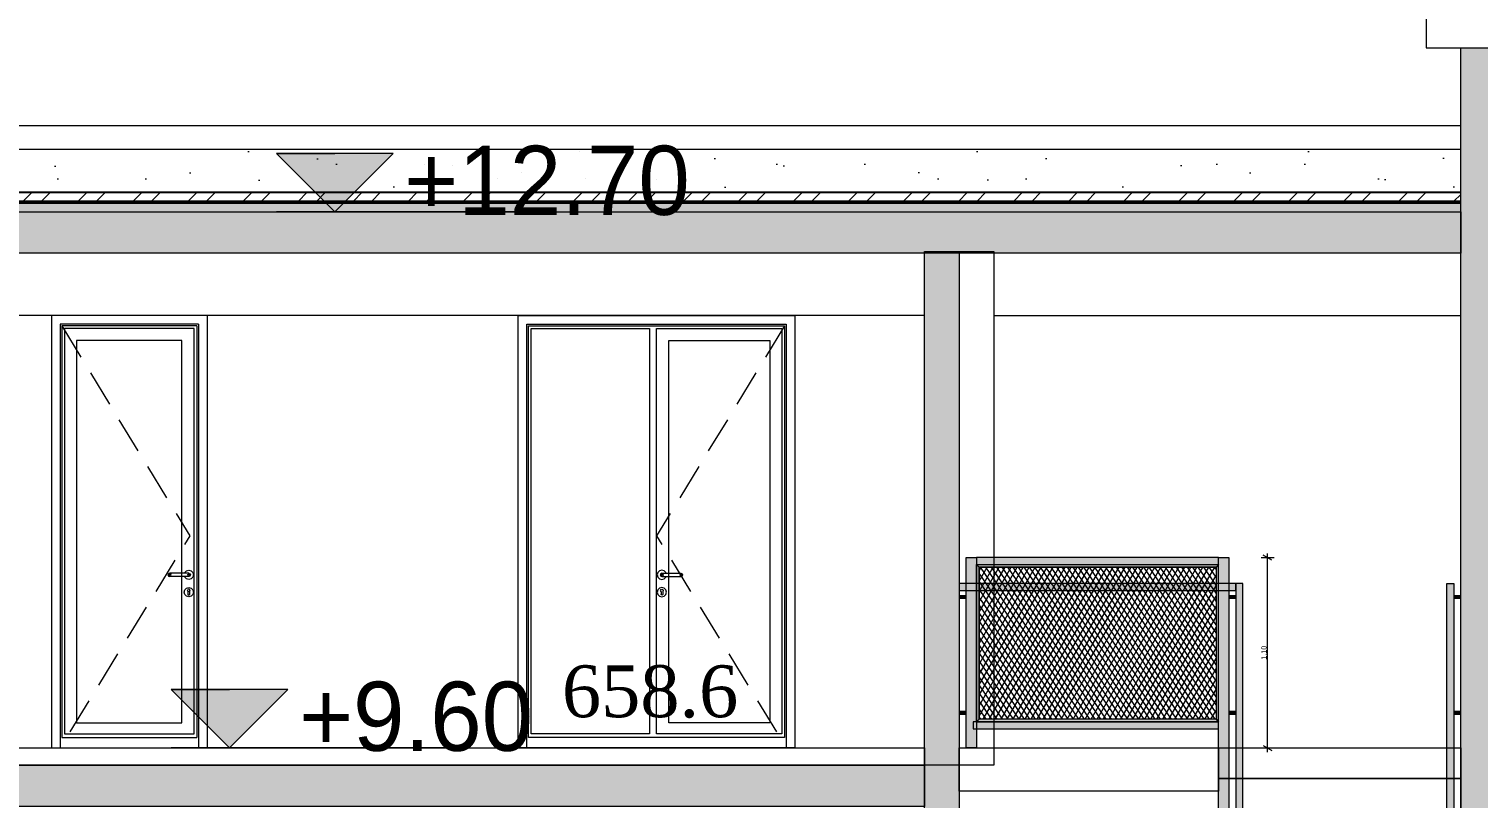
# Model space of a CAD drawing. Header units: millimetres. Extents: x 475206255 to 476720147, y 4620882299 to 4621447368.
# Drawn here: x 475458432 to 475466812, y 4621053804 to 4621058252 of the extents above; entities that cross this region are included whole.
import ezdxf

# ---------------------------------------------------------------- set-up
doc = ezdxf.new("R2010")
doc.units = ezdxf.units.MM
doc.header["$MEASUREMENT"] = 0
doc.linetypes.add('Hidden Line', pattern=[317.5, 211.666667, -105.833333])
for name, color, linetype, lineweight in [('0_0 Architecture_Pen_No__7', 7, 'Continuous', 0), ('0_Pen_No__1_Pen_No__250', 7, 'Continuous', 0), ('0_Pen_No__250_Pen_No__142', 142, 'Continuous', 0), ('2D Drafting - General_Pen_No__250_Pen_No__7', 7, 'Continuous', 0), ('2D Drafting - General_Pen_No__7_Pen_No__253', 252, 'Continuous', 0), ('Dimensioning - General_Pen_No__142', 142, 'Continuous', 0), ('gegmebi_Pen_No__7_Pen_No__250', 7, 'Continuous', 0), ('New_2D Drafting - General_Pen_No__1', 1, 'Continuous', 0), ('New_2D Drafting - General_Pen_No__250_Pen_No__154', 154, 'Continuous', 0), ('New_2D Drafting - General_Pen_No__250_Pen_No__7', 7, 'Continuous', 0), ('New_2D Drafting - General_Pen_No__250_Pen_No__7_Pen_No__250', 7, 'Continuous', 0), ('New_2D Drafting - General_Pen_No__4', 7, 'Continuous', 0), ('New_gegmebi_Pen_No__7_Pen_No__4', 7, 'Continuous', 0), ('New_New_piketebi_Pen_No__7_Pen_No__1', 1, 'Continuous', 0), ('New_Structural - Bearing_Pen_No__253', 252, 'Continuous', 0), ('New_Structural - Bearing_Pen_No__7', 7, 'Continuous', 0), ('zoma_Pen_No__142', 142, 'Continuous', 0), ('zoma_Pen_No__1_Pen_No__142', 142, 'Continuous', 0)]:
    doc.layers.add(name, color=color, linetype=linetype, lineweight=lineweight)
doc.layers.add('Dimensioning - General', color=7, linetype='Continuous')
doc.layers.add('zoma', color=7, linetype='Continuous')
doc.layers.add('New_gegmebi_Pen_No__7_Pen_No__252', color=7, linetype='Continuous', lineweight=0, true_color=0x666666)
doc.styles.add('GENERATED_STYLE_2', font='arial.ttf')
doc.styles.add('GENERATED_STYLE_4', font='ACADMTAV.TTF')
doc.styles.add('GENERATED_STYLE_9', font='times.ttf')
doc.dimstyles.new('GENERATED_STYLE__1', dxfattribs={"dimtxt": 100, "dimasz": 68.640772, "dimexe": 0.18, "dimexo": 0.0625, "dimgap": 0, "dimtad": 1, "dimlfac": 0.001, "dimzin": 0, "dimdsep": 46, "dimtxsty": 'GENERATED_STYLE_2', "dimblk": 'ARROWHEAD_2', "dimblk1": 'ARROWHEAD_2', "dimblk2": 'ARROWHEAD_2', "dimcen": 0.09, "dimse1": 1, "dimse2": 1, "dimclrd": 142, "dimclre": 142, "dimclrt": 142, "dimadec": 0, "dimazin": 0, "dimtfac": 1, "dimtdec": 4, "dimtmove": 0, "dimatfit": 3, "dimfxl": 1, "dimtolj": 1, "dimtzin": 0, "dimarcsym": 0})
doc.dimstyles.new('GENERATED_STYLE__2', dxfattribs={"dimtxt": 30.000001, "dimasz": 38, "dimexe": 0.18, "dimexo": 3, "dimgap": 0, "dimtad": 1, "dimlfac": 0.001, "dimzin": 0, "dimdsep": 46, "dimtxsty": 'GENERATED_STYLE_2', "dimblk": 'ARROWHEAD_2', "dimblk1": 'ARROWHEAD_2', "dimblk2": 'ARROWHEAD_2', "dimcen": 0.09, "dimclrd": 142, "dimclre": 142, "dimclrt": 142, "dimadec": 0, "dimazin": 0, "dimtfac": 1, "dimtdec": 4, "dimtmove": 0, "dimatfit": 3, "dimfxl": 1, "dimtolj": 1, "dimtzin": 0, "dimarcsym": 0})
doc.dimstyles.new('GENERATED_STYLE__3', dxfattribs={"dimtxt": 200, "dimasz": 64.421331, "dimexe": 0.18, "dimexo": 3, "dimgap": 0, "dimtad": 1, "dimtih": 1, "dimtoh": 1, "dimlfac": 0.001, "dimzin": 0, "dimdsep": 46, "dimtxsty": 'GENERATED_STYLE_2', "dimblk": 'ARROWHEAD_2', "dimblk1": 'ARROWHEAD_2', "dimblk2": 'ARROWHEAD_2', "dimcen": 0.09, "dimclrd": 142, "dimclre": 142, "dimclrt": 142, "dimadec": 0, "dimazin": 0, "dimtfac": 1, "dimtdec": 4, "dimtmove": 0, "dimatfit": 3, "dimfxl": 1, "dimtolj": 1, "dimtzin": 0, "dimarcsym": 0})
pattern_1 = [(60, (475826095.757, 4621095193.19), (-25.980762, 15), []), (124.306619, (475826095.757, 4621095193.19), (23.8156986, 11.25), [])]
pattern_2 = [(45, (475826095.76, 4621095193.2), (-459.6194, 459.6194), []), (45, (475826003.83, 4621095285.1), (-459.6194, 459.6194), [])]

# ---------------------------------------------------------------- blocks, each defined once
blk = doc.blocks.new('*D17', base_point=(475826095.8, 4621095193.2))
at = {"layer": 'Dimensioning - General_Pen_No__142', "color": 142, "linetype": 'Continuous', "lineweight": 0, "transparency": 16777216}
for p, q in [((475457252, 4621054120.6), (475457342.3, 4621054068.4)), ((475457297.1, 4621047695.2), (475457297.1, 4621054094.5)), ((475457252, 4621047721.3), (475457342.3, 4621047669.2))]:
    blk.add_line(p, q, dxfattribs=at)
at = {"layer": 'Dimensioning - General_Pen_No__142', "color": 142, "lineweight": 0, "transparency": 16777216, "insert": (475457277.1, 4621050761.4), "char_height": 100, "attachment_point": 7, "rotation": 90, "style": 'GENERATED_STYLE_2'}
blk.add_mtext('\\A1;{\\pql;\\fArial|b0|i0|c204|p0;\\W1.000000;6.40}', dxfattribs=at)
blk = doc.blocks.new('ARROWHEAD_2')
at = {"color": 0, "linetype": 'Continuous', "lineweight": 0}
for p, q in [((0, 0), (-1, 0)), ((-0.38, -0.66), (0.38, 0.66))]:
    blk.add_line(p, q, dxfattribs=at)
blk = doc.blocks.new('*D18', base_point=(475826095.8, 4621095193.2))
at = {"layer": 'Dimensioning - General_Pen_No__142', "color": 142, "linetype": 'Continuous', "lineweight": 0, "transparency": 16777216}
for p, q in [((475457342.3, 4621057667.7), (475457252, 4621057719.8)), ((475457297.1, 4621057693.8), (475457297.1, 4621057737.9)), ((475457297.1, 4621054094.5), (475457297.1, 4621057693.8)), ((475457252, 4621054120.6), (475457342.3, 4621054068.4))]:
    blk.add_line(p, q, dxfattribs=at)
at = {"layer": 'Dimensioning - General_Pen_No__142', "color": 142, "lineweight": 0, "transparency": 16777216, "insert": (475457277.1, 4621055760.7), "char_height": 100, "attachment_point": 7, "rotation": 90, "style": 'GENERATED_STYLE_2'}
blk.add_mtext('\\A1;{\\pql;\\fArial|b0|i0|c204|p0;\\W1.000000;3.60}', dxfattribs=at)
blk = doc.blocks.new('*D19', base_point=(475826095.8, 4621095193.2))
at = {"layer": 'zoma_Pen_No__142', "color": 142, "linetype": 'Continuous', "lineweight": 0, "transparency": 16777216}
for p, q in [((475465632.4, 4621055193.2), (475465557.4, 4621055193.2)), ((475465619.9, 4621055178.8), (475465569.9, 4621055207.7)), ((475465594.9, 4621055193.2), (475465594.9, 4621055217.7)), ((475465594.9, 4621054093.2), (475465594.9, 4621055193.2)), ((475465632.4, 4621054093.2), (475465557.4, 4621054093.2)), ((475465569.9, 4621054107.7), (475465619.9, 4621054078.8)), ((475465594.9, 4621054068.8), (475465594.9, 4621054093.2))]:
    blk.add_line(p, q, dxfattribs=at)
at = {"layer": 'zoma_Pen_No__142', "color": 142, "lineweight": 0, "transparency": 16777216, "insert": (475465588.9, 4621054603.2), "char_height": 30, "attachment_point": 7, "rotation": 90, "style": 'GENERATED_STYLE_2'}
blk.add_mtext('\\A1;{\\pql;\\fArial|b0|i0|c204|p0;\\W1.000000;1.10}', dxfattribs=at)
blk = doc.blocks.new('*D1580', base_point=(475826095.8, 4621095193.2))
at = {"layer": 'zoma_Pen_No__142', "color": 142, "linetype": 'Continuous', "lineweight": 0, "transparency": 16777216}
for p, q in [((475457136.2, 4621038370.2), (475457087.3, 4621038285.5)), ((475457111.7, 4621038264.3), (475457111.7, 4621038391.4)), ((475457111.7, 4621038327.9), (475463611.7, 4621038327.9)), ((475463636.2, 4621038370.2), (475463587.3, 4621038285.5)), ((475463611.7, 4621038264.3), (475463611.7, 4621038391.4))]:
    blk.add_line(p, q, dxfattribs=at)
at = {"layer": 'zoma_Pen_No__142', "color": 142, "lineweight": 0, "transparency": 16777216, "char_height": 200, "attachment_point": 7, "style": 'GENERATED_STYLE_2'}
for s, insert in [('\\A1;{\\pql;\\fArial|b0|i0|c204|p0;\\W1.000000;6.50}', (475460094.8, 4621038367.9)), ('\\A1;{\\pql;\\fArial|b0|i0|c204|p0;\\W1.000000;0.40}', (475463053.4, 4621038367.9))]:
    blk.add_mtext(s, dxfattribs=dict(at, insert=insert))
blk = doc.blocks.new('*D1581', base_point=(475826095.8, 4621095193.2))
at = {"layer": 'zoma_Pen_No__142', "color": 142, "linetype": 'Continuous', "lineweight": 0, "transparency": 16777216}
for p, q in [((475463636.2, 4621038370.2), (475463587.3, 4621038285.5)), ((475463611.7, 4621038264.3), (475463611.7, 4621038391.4)), ((475463611.7, 4621038327.9), (475464011.7, 4621038327.9)), ((475464036.2, 4621038370.2), (475463987.3, 4621038285.5)), ((475464011.7, 4621038264.3), (475464011.7, 4621038391.4))]:
    blk.add_line(p, q, dxfattribs=at)
blk = doc.blocks.new('*D1582', base_point=(475826095.8, 4621095193.2))
at = {"layer": 'zoma_Pen_No__142', "color": 142, "linetype": 'Continuous', "lineweight": 0, "transparency": 16777216}
for p, q in [((475464036.2, 4621038370.2), (475463987.3, 4621038285.5)), ((475464011.7, 4621038264.3), (475464011.7, 4621038391.4)), ((475464011.7, 4621038327.9), (475470511.7, 4621038327.9)), ((475470536.2, 4621038370.2), (475470487.3, 4621038285.5)), ((475470511.7, 4621038264.3), (475470511.7, 4621038391.4))]:
    blk.add_line(p, q, dxfattribs=at)
at = {"layer": 'zoma_Pen_No__142', "color": 142, "lineweight": 0, "transparency": 16777216, "char_height": 200, "attachment_point": 7, "style": 'GENERATED_STYLE_2'}
for s, insert in [('\\A1;{\\pql;\\fArial|b0|i0|c204|p0;\\W1.000000;6.50}', (475466994.8, 4621038367.9)), ('\\A1;{\\pql;\\fArial|b0|i0|c204|p0;\\W1.000000;0.40}', (475469953.4, 4621038367.9))]:
    blk.add_mtext(s, dxfattribs=dict(at, insert=insert))

msp = doc.modelspace()

# ---------------------------------------------------------------- hatches: boundary and pattern name
at = {"layer": '0_0 Architecture_Pen_No__7', "linetype": 'Continuous', "lineweight": 0}
h = msp.add_hatch(dxfattribs=at)
h.set_pattern_fill('CUT_STONE', style=0, pattern_type=2)
h.set_pattern_definition([(45, (475826095.76, 4621095993.2), (-254.55844, 254.55844), [0, -240, 0, -360]), (110, (475826895.76, 4621095993.2), (338.28934, 123.12725), [0, -176, 0, -304])])
h.paths.add_polyline_path([(475466711.58, 4621057554.21), (475456911.556, 4621057554.21), (475456911.556, 4621057308.45), (475466711.58, 4621057308.45)])
h = msp.add_hatch(dxfattribs=at)
h.set_pattern_fill('DOUBLE_1_4', style=0, pattern_type=2)
h.set_pattern_definition(pattern_2)
h.paths.add_polyline_path([(475466711.58, 4621057308.45), (475456911.556, 4621057308.45), (475456911.556, 4621057305.45), (475466711.58, 4621057305.45)])
h = msp.add_hatch(dxfattribs=at)
h.set_pattern_fill('STEEL', style=0, pattern_type=2)
h.set_pattern_definition([(45, (475826095.76, 4621095193.2), (-159.09903, 159.09903), []), (45, (475826042.72, 4621095246.22), (-159.09903, 159.09903), [])])
h.paths.add_polyline_path([(475466711.58, 4621057305.45), (475456911.556, 4621057305.45), (475456911.556, 4621057255.83), (475466711.58, 4621057255.83)])
h = msp.add_hatch(dxfattribs=at)
h.set_pattern_fill('DOUBLE_1_4', style=0, pattern_type=2)
h.set_pattern_definition(pattern_2)
h.paths.add_polyline_path([(475466711.58, 4621057255.83), (475456911.556, 4621057255.83), (475456911.556, 4621057252.83), (475466711.58, 4621057252.83)])
h = msp.add_hatch(dxfattribs=at)
h.set_pattern_fill('ALUMINUM', style=0, pattern_type=2)
h.set_pattern_definition([(45, (475826095.76, 4621095193.2), (-176.7767, 176.7767), []), (45, (475826060.4, 4621095228.55), (-176.7767, 176.7767), []), (45, (475826025.05, 4621095263.9), (-176.7767, 176.7767), [])])
h.paths.add_polyline_path([(475466711.58, 4621057252.83), (475456911.556, 4621057252.83), (475456911.556, 4621057244.83), (475466711.58, 4621057244.83)])
h = msp.add_hatch(dxfattribs=at)
h.set_pattern_fill('STRUCTURAL_CONCRETE', style=0, pattern_type=2)
h.set_pattern_definition([(0, (475826095.76, 4621095193.2), (0, 623.5383), [60, -300]), (0, (475826275.76, 4621095504.96), (0, 623.5383), [60, -300]), (60, (475826095.76, 4621095193.2), (-540, 311.7692), [60, -300]), (60, (475826455.76, 4621095193.2), (-540, 311.7692), [60, -300]), (120, (475826155.76, 4621095193.2), (540, 311.7692), [60, -300]), (120, (475826515.76, 4621095193.2), (540, 311.7692), [60, -300]), (0, (475826095.76, 4621095253.19), (0, 120.000005), [0, -120.000005, 0, -180.000007]), (45, (475826155.76, 4621095253.19), (-84.852817, 84.852817), [0, -90.000004, 0, -150.000006])])
h.paths.add_polyline_path([(475466711.58, 4621057243.83), (475456911.556, 4621057243.83), (475456911.556, 4621057194.21), (475466711.58, 4621057194.21)])
at = {"layer": '0_Pen_No__250_Pen_No__142', "linetype": 'Continuous', "lineweight": 0}
for points in [[(475460200.541, 4621057194.21), (475460538.07, 4621057531.903), (475459862.848, 4621057531.738)], [(475459591.927, 4621054094.562), (475459929.455, 4621054432.255), (475459254.233, 4621054432.09)]]:
    msp.add_hatch(color=142, dxfattribs=at).paths.add_polyline_path(points)
at = {"layer": '2D Drafting - General_Pen_No__250_Pen_No__7', "linetype": 'Continuous', "lineweight": 0}
for points in [[(475456761.581, 4621057233.918), (475456761.581, 4621057194.21), (475466711.58, 4621057194.21), (475466711.58, 4621056954.633), (475457011.58, 4621056954.633), (475457011.58, 4621056594.727), (475456711.831, 4621056594.727), (475456711.89, 4621057013.847), (475456711.417, 4621057013.847), (475454911.845, 4621057013.847), (475454911.845, 4621057233.917)], [(475456761.581, 4621054033.918), (475456761.581, 4621053994.727), (475463611.58, 4621053994.727), (475463611.58, 4621053754.633), (475457011.58, 4621053754.633), (475457011.58, 4621053394.727), (475456711.831, 4621053394.727), (475456711.89, 4621053813.847), (475456711.417, 4621053813.847), (475454911.845, 4621053813.847), (475454911.845, 4621054033.917)]]:
    msp.add_hatch(color=7, dxfattribs=at).paths.add_polyline_path(points)
at = {"layer": 'New_2D Drafting - General_Pen_No__1', "linetype": 'Continuous', "lineweight": 0}
for points in [[(475463851.58, 4621054094.208), (475463851.58, 4621055194.21), (475463911.58, 4621055194.21), (475463911.58, 4621054094.21)], [(475465311.58, 4621055194.21), (475463911.58, 4621055194.21), (475463911.58, 4621055154.596), (475465311.58, 4621055154.596)], [(475463911.58, 4621055154.596), (475463926.599, 4621055139.596), (475463926.581, 4621054259.21), (475463911.58, 4621054244.196)], [(475463911.58, 4621055154.596), (475465311.58, 4621055154.596), (475465296.562, 4621055139.596), (475463926.599, 4621055139.596)], [(475465311.58, 4621055154.596), (475465296.562, 4621055139.596), (475465296.58, 4621054259.21), (475465311.58, 4621054244.21)], [(475465311.58, 4621053592.21), (475465311.58, 4621055194.21), (475465371.58, 4621055194.21), (475465371.58, 4621053592.211)], [(475465411.58, 4621055044.21), (475463811.58, 4621055044.21), (475463811.58, 4621055004.596), (475465411.58, 4621055004.596)], [(475465071.417, 4621053442.509), (475465071.417, 4621053404.509), (475465071.417, 4621052492.21), (475465111.08, 4621052492.21), (475465111.08, 4621053402.509), (475465451.58, 4621053402.509), (475465451.58, 4621055044.21), (475465411.58, 4621055044.21), (475465411.58, 4621053442.509)], [(475466671.58, 4621053404.509), (475466631.58, 4621053404.509), (475466631.58, 4621055044.21), (475466671.58, 4621055044.21)], [(475463851.58, 4621054974.18), (475463811.58, 4621054974.18), (475463811.58, 4621054959.567), (475463851.58, 4621054959.567)], [(475465411.58, 4621054974.18), (475465371.58, 4621054974.18), (475465371.58, 4621054959.567), (475465411.58, 4621054959.567)], [(475466711.58, 4621054974.18), (475466671.58, 4621054974.18), (475466671.58, 4621054959.567), (475466711.58, 4621054959.567)], [(475463851.58, 4621054303.916), (475463811.58, 4621054303.916), (475463811.58, 4621054289.302), (475463851.58, 4621054289.302)], [(475465311.58, 4621054244.21), (475463891.58, 4621054244.21), (475463891.58, 4621054204.596), (475465311.58, 4621054204.596)], [(475463911.58, 4621054244.21), (475465311.58, 4621054244.21), (475465296.58, 4621054259.21), (475463926.581, 4621054259.21)], [(475465411.58, 4621054303.916), (475465371.58, 4621054303.916), (475465371.58, 4621054289.302), (475465411.58, 4621054289.302)], [(475466711.58, 4621054303.916), (475466671.58, 4621054303.916), (475466671.58, 4621054289.302), (475466711.58, 4621054289.302)]]:
    msp.add_hatch(color=1, dxfattribs=at).paths.add_polyline_path(points)
h = msp.add_hatch(dxfattribs=at)
h.set_pattern_fill('BATT_INSULATION', color=1, style=0, pattern_type=2)
h.set_pattern_definition(pattern_1)
h.paths.add_polyline_path([(475463926.581, 4621054259.208), (475463926.599, 4621055139.596), (475465296.562, 4621055139.596), (475465296.58, 4621054259.21)])
at = {"layer": 'New_2D Drafting - General_Pen_No__250_Pen_No__154', "linetype": 'Continuous', "lineweight": 0}
msp.add_hatch(color=154, dxfattribs=at).paths.add_polyline_path([(475466711.58, 4621041244.07), (475466711.58, 4621058143.447), (475466911.581, 4621058143.447), (475466911.581, 4621057963.48), (475466911.581, 4621041244.07)])
at = {"layer": 'New_2D Drafting - General_Pen_No__250_Pen_No__7', "linetype": 'Continuous', "lineweight": 0}
msp.add_hatch(color=7, dxfattribs=at).paths.add_polyline_path([(475463811.58, 4621041844.07), (475463611.58, 4621041844.07), (475463611.58, 4621056964.188), (475463811.58, 4621056964.188)])
at = {"layer": 'New_2D Drafting - General_Pen_No__250_Pen_No__7_Pen_No__250', "linetype": 'Continuous', "lineweight": 0}
h = msp.add_hatch(dxfattribs=at)
h.set_pattern_fill('BATT_INSULATION', style=0, pattern_type=2)
h.set_pattern_definition(pattern_1)
h.paths.add_polyline_path([(475456911.556, 4621057244.83), (475456911.556, 4621057243.83), (475466711.58, 4621057243.83), (475466711.58, 4621057244.83)])

# ---------------------------------------------------------------- linework, layer by layer
at = {"layer": '0_0 Architecture_Pen_No__7', "color": 7, "linetype": 'Continuous', "lineweight": 0, "flags": 128}
for points in [[(475466711.58, 4621057554.21), (475456911.556, 4621057554.21), (475456911.556, 4621057308.45), (475466711.58, 4621057308.45)], [(475466711.58, 4621057308.45), (475456911.556, 4621057308.45), (475456911.556, 4621057305.45), (475466711.58, 4621057305.45)], [(475466711.58, 4621057305.45), (475456911.556, 4621057305.45), (475456911.556, 4621057255.83), (475466711.58, 4621057255.83)], [(475466711.58, 4621057255.83), (475456911.556, 4621057255.83), (475456911.556, 4621057252.83), (475466711.58, 4621057252.83)], [(475466711.58, 4621057252.83), (475456911.556, 4621057252.83), (475456911.556, 4621057244.83), (475466711.58, 4621057244.83)], [(475466711.58, 4621057243.83), (475456911.556, 4621057243.83), (475456911.556, 4621057194.21), (475466711.58, 4621057194.21)]]:
    msp.add_lwpolyline(points, close=True, dxfattribs=at)
at = {"layer": '0_Pen_No__1_Pen_No__250', "color": 7, "linetype": 'Continuous', "lineweight": 0, "flags": 128}
for points in [[(475460200.541, 4621057194.21), (475459862.848, 4621057531.738), (475460200.459, 4621057531.821)], [(475460200.541, 4621057194.21), (475460538.07, 4621057531.903), (475460200.459, 4621057531.821)], [(475461462.93, 4621057194.518), (475459862.93, 4621057194.127)], [(475459591.927, 4621054094.562), (475459254.233, 4621054432.09), (475459591.844, 4621054432.173)], [(475459591.927, 4621054094.562), (475459929.455, 4621054432.255), (475459591.844, 4621054432.173)], [(475460854.316, 4621054094.87), (475459254.316, 4621054094.479)]]:
    msp.add_lwpolyline(points, dxfattribs=at)
at = {"layer": '0_Pen_No__250_Pen_No__142', "color": 142, "linetype": 'Continuous', "lineweight": 0, "flags": 128}
for points in [[(475460200.541, 4621057194.21), (475460538.07, 4621057531.903), (475459862.848, 4621057531.738)], [(475459591.927, 4621054094.562), (475459929.455, 4621054432.255), (475459254.233, 4621054432.09)]]:
    msp.add_lwpolyline(points, close=True, dxfattribs=at)
at = {"layer": '2D Drafting - General_Pen_No__250_Pen_No__7', "color": 7, "linetype": 'Continuous', "lineweight": 0, "flags": 128}
for points in [[(475456761.581, 4621057233.918), (475456761.581, 4621057194.21), (475466711.58, 4621057194.21), (475466711.58, 4621056954.633), (475457011.58, 4621056954.633), (475457011.58, 4621056594.727), (475456711.831, 4621056594.727), (475456711.89, 4621057013.847), (475456711.417, 4621057013.847), (475454911.845, 4621057013.847), (475454911.845, 4621057233.917)], [(475456761.581, 4621054033.918), (475456761.581, 4621053994.727), (475463611.58, 4621053994.727), (475463611.58, 4621053754.633), (475457011.58, 4621053754.633), (475457011.58, 4621053394.727), (475456711.831, 4621053394.727), (475456711.89, 4621053813.847), (475456711.417, 4621053813.847), (475454911.845, 4621053813.847), (475454911.845, 4621054033.917)]]:
    msp.add_lwpolyline(points, close=True, dxfattribs=at)
at = {"layer": '2D Drafting - General_Pen_No__7_Pen_No__253', "color": 252, "linetype": 'Continuous', "lineweight": 0, "flags": 128}
for points in [[(475458562.149, 4621056594.507), (475458562.149, 4621054094.507)], [(475459462.149, 4621056594.507), (475458562.149, 4621056594.507)], [(475459462.153, 4621056594.507), (475459462.153, 4621054094.507)], [(475462861.458, 4621054094.505), (475461261.458, 4621054094.505), (475461261.458, 4621056594.505), (475462861.458, 4621056594.505)], [(475462861.458, 4621056594.505), (475462861.458, 4621054094.505)], [(475459412.153, 4621056544.506), (475458612.149, 4621056544.506), (475458612.149, 4621054094.507), (475459412.153, 4621054094.507)], [(475459402.153, 4621056534.506), (475458622.149, 4621056534.506), (475458622.149, 4621054154.508), (475459402.153, 4621054154.508)], [(475459402.153, 4621056534.506), (475459402.153, 4621054154.508)], [(475459412.153, 4621056544.506), (475459412.153, 4621054094.507)], [(475458562.149, 4621054094.507), (475459462.153, 4621054094.507)], [(475459462.153, 4621054094.508), (475459462.186, 4621054094.508)], [(475459462.153, 4621054094.507), (475459462.186, 4621054094.507)]]:
    msp.add_lwpolyline(points, dxfattribs=at)
at = {"layer": '2D Drafting - General_Pen_No__7_Pen_No__253', "color": 252, "linetype": 'Hidden Line', "lineweight": 0, "flags": 128}
for points in [[(475458622.149, 4621056534.506), (475459362.149, 4621055320.383), (475458612.926, 4621054095.791)], [(475462801.458, 4621056534.504), (475462061.458, 4621055320.382), (475462810.681, 4621054095.79)]]:
    msp.add_lwpolyline(points, dxfattribs=at)
at = {"layer": '2D Drafting - General_Pen_No__7_Pen_No__253', "color": 252, "linetype": 'Continuous', "lineweight": 0, "flags": 128}
for points in [[(475459387.153, 4621056519.506), (475458637.149, 4621056519.506), (475458637.149, 4621054174.508), (475459387.149, 4621054174.508)], [(475461311.458, 4621056544.504), (475462811.458, 4621056544.504), (475462811.458, 4621054094.505), (475461311.458, 4621054094.507)], [(475461321.458, 4621056534.504), (475462801.458, 4621056534.504), (475462801.458, 4621054154.507), (475461321.458, 4621054154.507)], [(475461336.458, 4621056519.504), (475462021.458, 4621056519.504), (475462021.458, 4621054174.507), (475461336.458, 4621054174.507)], [(475462061.454, 4621056519.504), (475462786.458, 4621056519.504), (475462786.458, 4621054174.507), (475462061.458, 4621054174.507)], [(475459317.149, 4621056449.506), (475458707.149, 4621056449.506), (475458707.149, 4621054239.508), (475459317.149, 4621054239.508)], [(475462131.458, 4621056449.504), (475462716.458, 4621056449.504), (475462716.458, 4621054239.507), (475462131.458, 4621054239.507)]]:
    msp.add_lwpolyline(points, close=True, dxfattribs=at)
at = {"layer": 'gegmebi_Pen_No__7_Pen_No__250', "color": 7, "linetype": 'Continuous', "lineweight": 0}
msp.add_line((475456711.552, 4621057693.763), (475466711.58, 4621057693.763), dxfattribs=at)
at = {"layer": 'gegmebi_Pen_No__7_Pen_No__250', "color": 7, "linetype": 'Continuous', "lineweight": 0, "flags": 128}
msp.add_lwpolyline([(475463611.58, 4621053994.373), (475457111.58, 4621053994.373), (475457111.58, 4621054094.24), (475463611.58, 4621054094.24)], close=True, dxfattribs=at)
at = {"layer": 'New_2D Drafting - General_Pen_No__250_Pen_No__7', "color": 7, "linetype": 'Continuous', "lineweight": 0, "flags": 128}
for points in [[(475466711.58, 4621041244.07), (475466711.58, 4621058143.447), (475466911.581, 4621058143.447), (475466911.581, 4621057963.48), (475466911.581, 4621041244.07)], [(475463811.58, 4621041844.07), (475463611.58, 4621041844.07), (475463611.58, 4621056964.188), (475463811.58, 4621056964.188)]]:
    msp.add_lwpolyline(points, close=True, dxfattribs=at)
at = {"layer": 'New_2D Drafting - General_Pen_No__250_Pen_No__7_Pen_No__250', "color": 7, "linetype": 'Continuous', "lineweight": 0, "flags": 128}
msp.add_lwpolyline([(475456911.556, 4621057244.83), (475456911.556, 4621057243.83), (475466711.58, 4621057243.83), (475466711.58, 4621057244.83)], close=True, dxfattribs=at)
at = {"layer": 'New_2D Drafting - General_Pen_No__4', "color": 7, "linetype": 'Continuous', "lineweight": 0, "flags": 128}
for points in [[(475463851.58, 4621054094.208), (475463851.58, 4621055194.21), (475463911.58, 4621055194.21), (475463911.58, 4621054094.21)], [(475465311.58, 4621055194.21), (475463911.58, 4621055194.21), (475463911.58, 4621055154.596), (475465311.58, 4621055154.596)], [(475463911.58, 4621055154.596), (475463926.599, 4621055139.596), (475463926.581, 4621054259.21), (475463911.58, 4621054244.196)], [(475463911.58, 4621055154.596), (475465311.58, 4621055154.596), (475465296.562, 4621055139.596), (475463926.599, 4621055139.596)], [(475465311.58, 4621055154.596), (475465296.562, 4621055139.596), (475465296.58, 4621054259.21), (475465311.58, 4621054244.21)], [(475465311.58, 4621053592.21), (475465311.58, 4621055194.21), (475465371.58, 4621055194.21), (475465371.58, 4621053592.211)], [(475463926.581, 4621054259.208), (475463926.599, 4621055139.596), (475465296.562, 4621055139.596), (475465296.58, 4621054259.21)], [(475465411.58, 4621055044.21), (475463811.58, 4621055044.21), (475463811.58, 4621055004.596), (475465411.58, 4621055004.596)], [(475465071.417, 4621053442.509), (475465071.417, 4621053404.509), (475465071.417, 4621052492.21), (475465111.08, 4621052492.21), (475465111.08, 4621053402.509), (475465451.58, 4621053402.509), (475465451.58, 4621055044.21), (475465411.58, 4621055044.21), (475465411.58, 4621053442.509)], [(475466671.58, 4621053404.509), (475466631.58, 4621053404.509), (475466631.58, 4621055044.21), (475466671.58, 4621055044.21)], [(475463851.58, 4621054974.18), (475463811.58, 4621054974.18), (475463811.58, 4621054959.567), (475463851.58, 4621054959.567)], [(475465411.58, 4621054974.18), (475465371.58, 4621054974.18), (475465371.58, 4621054959.567), (475465411.58, 4621054959.567)], [(475466711.58, 4621054974.18), (475466671.58, 4621054974.18), (475466671.58, 4621054959.567), (475466711.58, 4621054959.567)], [(475463851.58, 4621054303.916), (475463811.58, 4621054303.916), (475463811.58, 4621054289.302), (475463851.58, 4621054289.302)], [(475465311.58, 4621054244.21), (475463891.58, 4621054244.21), (475463891.58, 4621054204.596), (475465311.58, 4621054204.596)], [(475463911.58, 4621054244.21), (475465311.58, 4621054244.21), (475465296.58, 4621054259.21), (475463926.581, 4621054259.21)], [(475465411.58, 4621054303.916), (475465371.58, 4621054303.916), (475465371.58, 4621054289.302), (475465411.58, 4621054289.302)], [(475466711.58, 4621054303.916), (475466671.58, 4621054303.916), (475466671.58, 4621054289.302), (475466711.58, 4621054289.302)]]:
    msp.add_lwpolyline(points, close=True, dxfattribs=at)
at = {"layer": 'New_gegmebi_Pen_No__7_Pen_No__252', "color": 251, "linetype": 'Continuous', "lineweight": 0, "true_color": 0x666666}
for p, q in [((475463611.58, 4621056594.196), (475457011.58, 4621056594.196)), ((475464011.58, 4621056594.196), (475466711.58, 4621056594.196))]:
    msp.add_line(p, q, dxfattribs=at)
at = {"layer": 'New_gegmebi_Pen_No__7_Pen_No__4', "color": 7, "linetype": 'Continuous', "lineweight": 0}
for points in [[(475464011.58, 4621053994.55), (475463611.58, 4621053994.55), (475463611.58, 4621056964.188), (475464011.58, 4621056964.188)], [(475465311.58, 4621053843.672), (475463811.58, 4621053843.672), (475463811.58, 4621054094.21), (475465311.58, 4621054094.21)], [(475465311.58, 4621054094.21), (475466711.58, 4621054094.21), (475466711.58, 4621053916.21), (475465311.58, 4621053916.21)], [(475465311.58, 4621053916.21), (475466711.58, 4621053916.21), (475466711.58, 4621053738.21), (475465311.58, 4621053738.21)]]:
    msp.add_lwpolyline(points, close=True, dxfattribs=at)
for points in [[(475464011.58, 4621055165.24), (475464011.58, 4621055015.24)], [(475464011.58, 4621054985.24), (475464011.58, 4621054275.24)], [(475464011.58, 4621054245.24), (475464011.58, 4621054095.24)]]:
    msp.add_lwpolyline(points, dxfattribs=at)
at = {"layer": 'New_Structural - Bearing_Pen_No__253', "color": 252, "linetype": 'Continuous', "lineweight": 0}
for p, q in [((475459239.188, 4621055101.578), (475459236.259, 4621055094.507)), ((475459236.259, 4621055094.507), (475459239.188, 4621055087.436)), ((475459240.74, 4621055101.578), (475459237.981, 4621055094.507)), ((475459237.981, 4621055094.507), (475459240.74, 4621055087.436)), ((475459246.259, 4621055104.507), (475459239.188, 4621055101.578)), ((475459239.188, 4621055087.436), (475459246.259, 4621055084.507)), ((475459245.554, 4621055101.578), (475459243.443, 4621055094.507)), ((475459243.443, 4621055094.507), (475459245.554, 4621055087.436)), ((475459247.401, 4621055104.507), (475459246.259, 4621055104.507)), ((475459247.401, 4621055084.507), (475459246.259, 4621055084.507)), ((475459250.652, 4621055104.507), (475459247.401, 4621055104.507)), ((475459250.652, 4621055084.507), (475459247.401, 4621055084.507)), ((475459255.519, 4621055104.507), (475459250.652, 4621055104.507)), ((475459255.519, 4621055084.507), (475459250.652, 4621055084.507)), ((475459252.76, 4621055101.578), (475459251.617, 4621055094.507)), ((475459251.617, 4621055094.507), (475459252.76, 4621055087.436)), ((475459261.259, 4621055104.507), (475459255.519, 4621055104.507)), ((475459261.259, 4621055084.507), (475459255.519, 4621055084.507)), ((475459341.259, 4621055104.507), (475459261.259, 4621055104.507)), ((475459341.259, 4621055084.507), (475459261.259, 4621055084.507)), ((475459331.938, 4621055104.507), (475459332.876, 4621055108.007)), ((475459332.876, 4621055081.007), (475459331.938, 4621055084.507)), ((475459332.876, 4621055108.007), (475459342.759, 4621055117.889)), ((475459342.759, 4621055071.124), (475459332.876, 4621055081.007)), ((475459346.999, 4621055104.507), (475459341.259, 4621055104.507)), ((475459346.999, 4621055084.507), (475459341.259, 4621055084.507)), ((475459342.759, 4621055117.889), (475459356.259, 4621055121.507)), ((475459356.259, 4621055067.507), (475459342.759, 4621055071.124)), ((475459351.865, 4621055104.507), (475459346.999, 4621055104.507)), ((475459351.865, 4621055084.507), (475459346.999, 4621055084.507)), ((475459349.758, 4621055101.578), (475459350.901, 4621055094.507)), ((475459350.901, 4621055094.507), (475459349.758, 4621055087.436)), ((475459355.117, 4621055104.507), (475459351.865, 4621055104.507)), ((475459355.117, 4621055084.507), (475459351.865, 4621055084.507)), ((475459356.259, 4621055104.507), (475459355.117, 4621055104.507)), ((475459356.259, 4621055084.507), (475459355.117, 4621055084.507)), ((475459356.259, 4621055121.507), (475459369.759, 4621055117.889)), ((475459356.259, 4621055104.507), (475459363.33, 4621055101.578)), ((475459363.33, 4621055087.436), (475459356.259, 4621055084.507)), ((475459369.759, 4621055071.124), (475459356.259, 4621055067.507)), ((475459356.963, 4621055101.578), (475459359.075, 4621055094.507)), ((475459359.075, 4621055094.507), (475459356.963, 4621055087.436)), ((475459361.778, 4621055101.578), (475459364.537, 4621055094.507)), ((475459364.537, 4621055094.507), (475459361.778, 4621055087.436)), ((475459363.33, 4621055101.578), (475459366.259, 4621055094.507)), ((475459366.259, 4621055094.507), (475459363.33, 4621055087.436)), ((475459369.759, 4621055117.889), (475459379.642, 4621055108.007)), ((475459379.642, 4621055081.007), (475459369.759, 4621055071.124)), ((475459379.642, 4621055108.007), (475459383.259, 4621055094.507)), ((475459383.259, 4621055094.507), (475459379.642, 4621055081.007)), ((475462068.965, 4621055108.005), (475462065.348, 4621055094.505)), ((475462065.348, 4621055094.505), (475462068.965, 4621055081.005)), ((475462078.848, 4621055117.888), (475462068.965, 4621055108.005)), ((475462068.965, 4621055081.005), (475462078.848, 4621055071.123)), ((475462092.348, 4621055121.505), (475462078.848, 4621055117.888)), ((475462078.848, 4621055071.123), (475462092.348, 4621055067.505)), ((475462085.277, 4621055101.576), (475462082.348, 4621055094.505)), ((475462082.348, 4621055094.505), (475462085.277, 4621055087.434)), ((475462086.829, 4621055101.576), (475462084.07, 4621055094.505)), ((475462084.07, 4621055094.505), (475462086.829, 4621055087.434)), ((475462092.348, 4621055104.505), (475462085.277, 4621055101.576)), ((475462085.277, 4621055087.434), (475462092.348, 4621055084.505)), ((475462091.644, 4621055101.576), (475462089.532, 4621055094.505)), ((475462089.532, 4621055094.505), (475462091.644, 4621055087.434)), ((475462105.848, 4621055117.888), (475462092.348, 4621055121.505)), ((475462092.348, 4621055104.505), (475462093.49, 4621055104.505)), ((475462092.348, 4621055084.505), (475462093.49, 4621055084.505)), ((475462092.348, 4621055067.505), (475462105.848, 4621055071.123)), ((475462093.49, 4621055104.505), (475462096.742, 4621055104.505)), ((475462093.49, 4621055084.505), (475462096.742, 4621055084.505)), ((475462096.742, 4621055104.505), (475462101.608, 4621055104.505)), ((475462096.742, 4621055084.505), (475462101.608, 4621055084.505)), ((475462098.849, 4621055101.576), (475462097.706, 4621055094.505)), ((475462097.706, 4621055094.505), (475462098.849, 4621055087.434)), ((475462101.608, 4621055104.505), (475462107.348, 4621055104.505)), ((475462101.608, 4621055084.505), (475462107.348, 4621055084.505)), ((475462115.731, 4621055108.005), (475462105.848, 4621055117.888)), ((475462105.848, 4621055071.123), (475462115.731, 4621055081.005)), ((475462107.348, 4621055104.505), (475462187.348, 4621055104.505)), ((475462107.348, 4621055084.505), (475462187.348, 4621055084.505)), ((475462116.669, 4621055104.505), (475462115.731, 4621055108.005)), ((475462115.731, 4621055081.005), (475462116.669, 4621055084.505)), ((475462187.348, 4621055104.505), (475462193.088, 4621055104.505)), ((475462187.348, 4621055084.505), (475462193.088, 4621055084.505)), ((475462193.088, 4621055104.505), (475462197.955, 4621055104.505)), ((475462193.088, 4621055084.505), (475462197.955, 4621055084.505)), ((475462195.847, 4621055101.576), (475462196.99, 4621055094.505)), ((475462196.99, 4621055094.505), (475462195.847, 4621055087.434)), ((475462197.955, 4621055104.505), (475462201.206, 4621055104.505)), ((475462197.955, 4621055084.505), (475462201.206, 4621055084.505)), ((475462201.206, 4621055104.505), (475462202.348, 4621055104.505)), ((475462201.206, 4621055084.505), (475462202.348, 4621055084.505)), ((475462202.348, 4621055104.505), (475462209.419, 4621055101.576)), ((475462209.419, 4621055087.434), (475462202.348, 4621055084.505)), ((475462203.053, 4621055101.576), (475462205.164, 4621055094.505)), ((475462205.164, 4621055094.505), (475462203.053, 4621055087.434)), ((475462207.867, 4621055101.576), (475462210.626, 4621055094.505)), ((475462210.626, 4621055094.505), (475462207.867, 4621055087.434)), ((475462209.419, 4621055101.576), (475462212.348, 4621055094.505)), ((475462212.348, 4621055094.505), (475462209.419, 4621055087.434)), ((475459329.259, 4621054994.507), (475459332.876, 4621055008.007)), ((475459332.876, 4621054981.007), (475459329.259, 4621054994.507)), ((475459332.876, 4621055008.007), (475459342.759, 4621055017.889)), ((475459342.759, 4621055017.889), (475459356.259, 4621055021.507)), ((475459349.539, 4621055006.146), (475459348.791, 4621055004.199)), ((475459348.791, 4621055004.199), (475459351.259, 4621054998.907)), ((475459349.539, 4621055006.146), (475459350.884, 4621055009.65)), ((475459356.259, 4621055011.932), (475459350.884, 4621055009.65)), ((475459351.259, 4621054998.907), (475459351.259, 4621054997.393)), ((475459351.259, 4621054997.393), (475459351.259, 4621054994.507)), ((475459351.259, 4621054994.507), (475459351.259, 4621054991.62)), ((475459351.259, 4621054991.62), (475459351.259, 4621054985.846)), ((475459351.259, 4621054985.846), (475459351.259, 4621054982.007)), ((475459356.259, 4621055021.507), (475459369.759, 4621055017.889)), ((475459361.634, 4621055009.65), (475459356.259, 4621055011.932)), ((475459361.259, 4621054998.907), (475459363.727, 4621055004.199)), ((475459361.259, 4621054997.393), (475459361.259, 4621054998.907)), ((475459361.259, 4621054997.393), (475459361.259, 4621054994.507)), ((475459361.259, 4621054994.507), (475459361.259, 4621054991.62)), ((475459361.259, 4621054991.62), (475459361.259, 4621054985.846)), ((475459361.259, 4621054985.846), (475459361.259, 4621054982.007)), ((475459362.979, 4621055006.146), (475459361.634, 4621055009.65)), ((475459362.979, 4621055006.146), (475459363.727, 4621055004.199)), ((475459369.759, 4621055017.889), (475459379.642, 4621055008.007)), ((475459379.642, 4621055008.007), (475459383.259, 4621054994.507)), ((475459383.259, 4621054994.507), (475459379.642, 4621054981.007)), ((475462068.965, 4621055008.005), (475462065.348, 4621054994.505)), ((475462065.348, 4621054994.505), (475462068.965, 4621054981.005)), ((475462078.848, 4621055017.888), (475462068.965, 4621055008.005)), ((475462092.348, 4621055021.505), (475462078.848, 4621055017.888)), ((475462085.628, 4621055006.145), (475462084.88, 4621055004.198)), ((475462087.348, 4621054998.905), (475462084.88, 4621055004.198)), ((475462085.628, 4621055006.145), (475462086.973, 4621055009.649)), ((475462086.973, 4621055009.649), (475462092.348, 4621055011.931)), ((475462087.348, 4621054997.392), (475462087.348, 4621054998.905)), ((475462087.348, 4621054997.392), (475462087.348, 4621054994.505)), ((475462087.348, 4621054994.505), (475462087.348, 4621054991.619)), ((475462087.348, 4621054991.619), (475462087.348, 4621054985.845)), ((475462087.348, 4621054985.845), (475462087.348, 4621054982.005)), ((475462105.848, 4621055017.888), (475462092.348, 4621055021.505)), ((475462092.348, 4621055011.931), (475462097.723, 4621055009.649)), ((475462099.816, 4621055004.198), (475462097.348, 4621054998.905)), ((475462097.348, 4621054998.905), (475462097.348, 4621054997.392)), ((475462097.348, 4621054997.392), (475462097.348, 4621054994.505)), ((475462097.348, 4621054994.505), (475462097.348, 4621054991.619)), ((475462097.348, 4621054991.619), (475462097.348, 4621054985.845)), ((475462097.348, 4621054985.845), (475462097.348, 4621054982.005)), ((475462099.068, 4621055006.145), (475462097.723, 4621055009.649)), ((475462099.068, 4621055006.145), (475462099.816, 4621055004.198)), ((475462115.731, 4621055008.005), (475462105.848, 4621055017.888)), ((475462119.348, 4621054994.505), (475462115.731, 4621055008.005)), ((475462115.731, 4621054981.005), (475462119.348, 4621054994.505)), ((475459342.759, 4621054971.124), (475459332.876, 4621054981.007)), ((475459356.259, 4621054967.507), (475459342.759, 4621054971.124)), ((475459351.259, 4621054982.007), (475459352.723, 4621054978.471)), ((475459352.723, 4621054978.471), (475459356.259, 4621054977.007)), ((475459356.259, 4621054977.007), (475459359.794, 4621054978.471)), ((475459369.759, 4621054971.124), (475459356.259, 4621054967.507)), ((475459359.794, 4621054978.471), (475459361.259, 4621054982.007)), ((475459379.642, 4621054981.007), (475459369.759, 4621054971.124)), ((475462068.965, 4621054981.005), (475462078.848, 4621054971.123)), ((475462078.848, 4621054971.123), (475462092.348, 4621054967.505)), ((475462088.813, 4621054978.47), (475462087.348, 4621054982.005)), ((475462092.348, 4621054977.005), (475462088.813, 4621054978.47)), ((475462095.884, 4621054978.47), (475462092.348, 4621054977.005)), ((475462092.348, 4621054967.505), (475462105.848, 4621054971.123)), ((475462097.348, 4621054982.005), (475462095.884, 4621054978.47)), ((475462105.848, 4621054971.123), (475462115.731, 4621054981.005))]:
    msp.add_line(p, q, dxfattribs=at)
at = {"layer": 'New_Structural - Bearing_Pen_No__7', "color": 7, "linetype": 'Continuous', "lineweight": 0}
msp.add_lwpolyline([(475466511.581, 4621058143.447), (475469211.581, 4621058143.447), (475469211.581, 4621058384.086), (475466511.581, 4621058384.086)], close=True, dxfattribs=at)

# ---------------------------------------------------------------- texts
at = {"layer": 'New_New_piketebi_Pen_No__7_Pen_No__1', "color": 1, "linetype": 'Continuous', "lineweight": 0, "insert": (475461514.457, 4621054418.362), "char_height": 300, "attachment_point": 4, "style": 'GENERATED_STYLE_9'}
msp.add_mtext('\\A1;{\\pql;\\fTimes New Roman|b0|i0|c204|p0;\\W1.000000;65\\fTimes New Roman|b0|i0|c204|p0;\\W1.000000;8.6}', dxfattribs=at)
at = {"layer": 'zoma_Pen_No__1_Pen_No__142', "color": 142, "linetype": 'Continuous', "lineweight": 0, "char_height": 400, "attachment_point": 7, "rotation": 0.0139872, "style": 'GENERATED_STYLE_4'}
for s, insert in [('\\A1;{\\pql;\\fAcadMtavr|b0|i0|c0|p0;\\W1.000000;+12.7\\fAcadMtavr|b0|i0|c0|p0;\\W1.000000;0}', (475460602.856, 4621057170.662)), ('\\A1;{\\pql;\\fAcadMtavr|b0|i0|c0|p0;\\W1.000000;+\\fAcadMtavr|b0|i0|c0|p0;\\W1.000000;9\\fAcadMtavr|b0|i0|c0|p0;\\W1.000000;.\\fAcadMtavr|b0|i0|c0|p0;\\W1.000000;6\\fAcadMtavr|b0|i0|c0|p0;\\W1.000000;0}', (475459994.241, 4621054071.014))]:
    msp.add_mtext(s, dxfattribs=dict(at, insert=insert))

# ---------------------------------------------------------------- dimensions: what is measured, and where the dimension line sits
at = {"layer": 'Dimensioning - General', "color": 142, "linetype": 'Continuous', "lineweight": 0}
for base, p1, p2, picture, middle in [((475457297.129, 4621057693.763), (475459511.875, 4621054094.505), (475456911.556, 4621057693.763), '*D18', (475457227.129, 4621055890.132)), ((475457297.129, 4621054094.505), (475464011.58, 4621047695.24), (475459511.875, 4621054094.505), '*D17', (475457227.129, 4621050890.871))]:
    dim = msp.add_linear_dim(base=base, p1=p1, p2=p2, angle=90, dimstyle='GENERATED_STYLE__1', dxfattribs=at)
    dim.commit()
    dim.dimension.update_dxf_attribs({"geometry": picture, "text_midpoint": middle, "dimtype": 160, "text_rotation": 90})
at = {"layer": 'zoma', "color": 142, "linetype": 'Continuous', "lineweight": 0}
for base, p1, p2, picture, middle in [((475463611.727, 4621038327.867), (475457111.727, 4621105430.468), (475463611.727, 4621105430.468), '*D1580', (475460353.723, 4621038467.867)), ((475464011.727, 4621038327.867), (475463611.727, 4621105430.468), (475464011.727, 4621105430.468), '*D1581', (475463312.306, 4621038467.867)), ((475470511.727, 4621038327.867), (475464011.727, 4621105430.468), (475470511.727, 4621105430.468), '*D1582', (475467253.723, 4621038467.867))]:
    dim = msp.add_linear_dim(base=base, p1=p1, p2=p2, dimstyle='GENERATED_STYLE__3', dxfattribs=at)
    dim.commit()
    dim.dimension.update_dxf_attribs({"geometry": picture, "text_midpoint": middle, "dimtype": 160})
dim = msp.add_linear_dim(base=(475465594.89, 4621055193.24), p1=(475465480.898, 4621054093.24), p2=(475465480.898, 4621055193.24), angle=90, dimstyle='GENERATED_STYLE__2', dxfattribs=at)
dim.commit()
dim.dimension.update_dxf_attribs({"geometry": '*D19', "text_midpoint": (475465573.89, 4621054642.04), "dimtype": 160, "text_rotation": 90})

doc.saveas('drawing.dxf')
